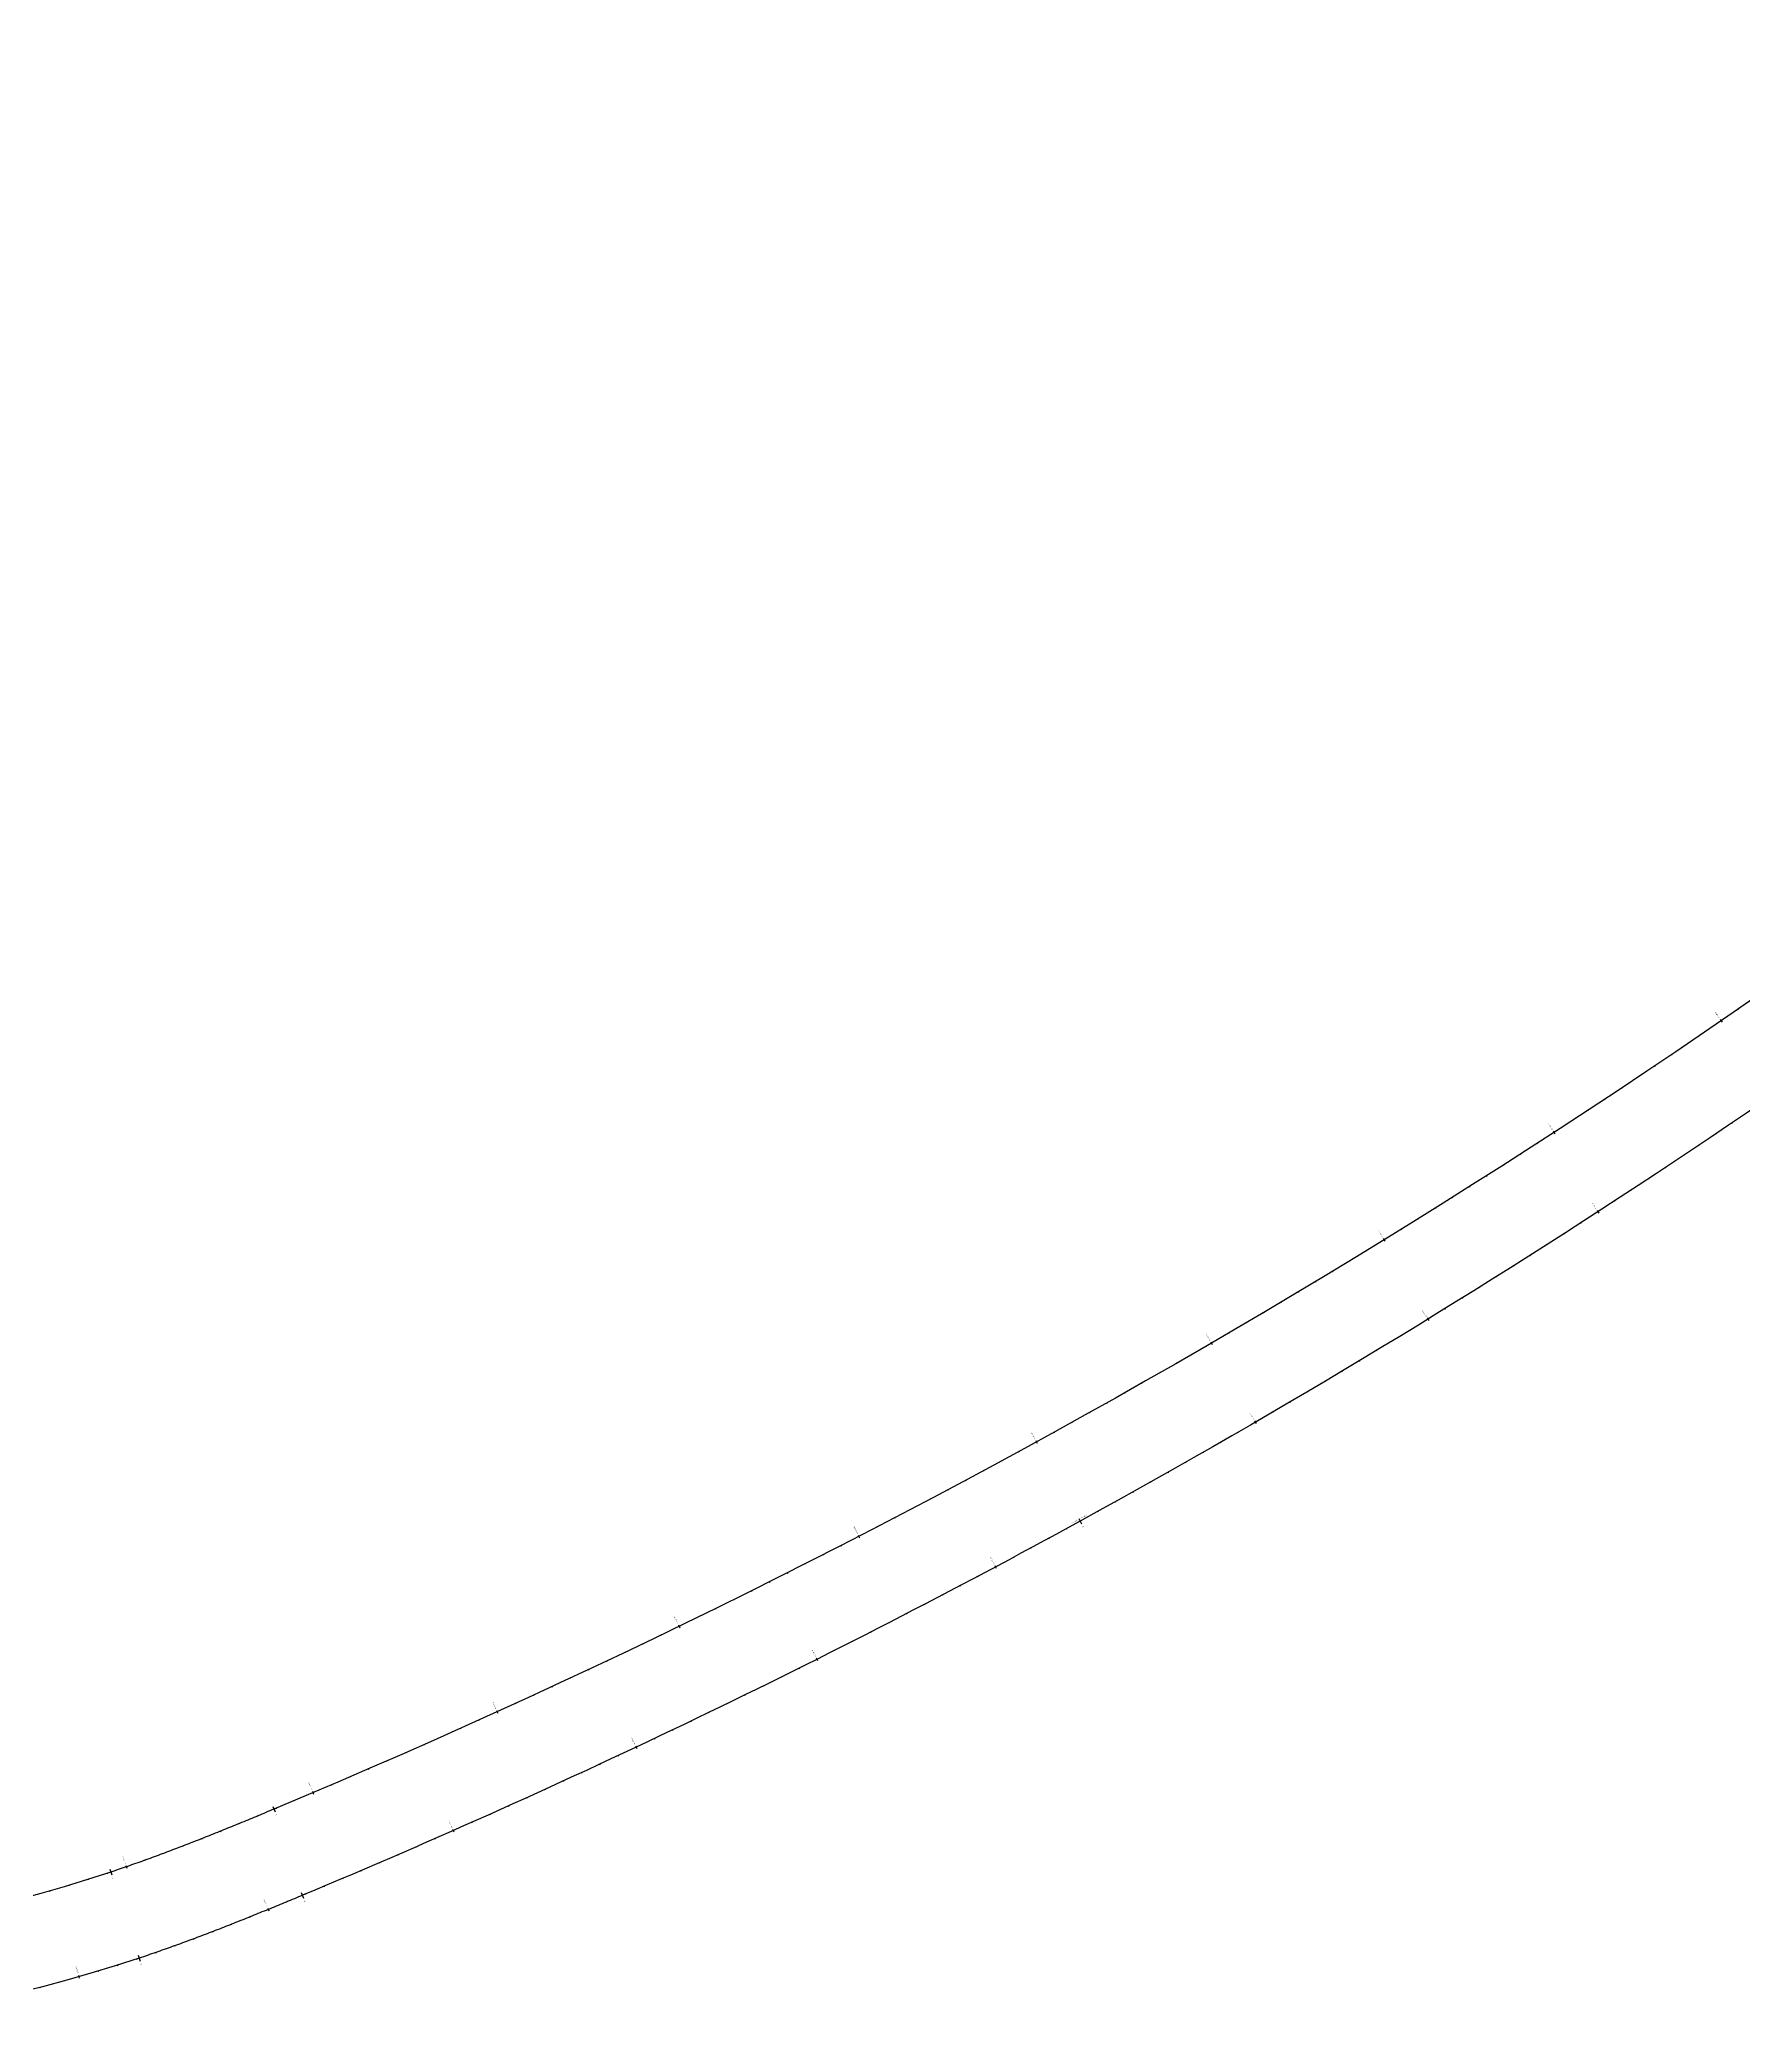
# Model space of a CAD drawing. Header units: metres. Extents: x 298967 to 310502, y 6699215 to 6703996.
# Drawn here: x 299822 to 300669, y 6699215 to 6700206 of the extents above; entities that cross this region are included whole.
import ezdxf
from ezdxf.enums import TextEntityAlignment as Align

# ---------------------------------------------------------------- set-up
doc = ezdxf.new("R2018")
doc.units = ezdxf.units.M
for name, color, linetype in [('JBTFE#ANNOTATIONS_MILEAGE', 2, 'Continuous'), ('JBTKO@OBJEKTBESKRIVELSE', 62, 'Continuous'), ('JBTKO@OBJEKTNAVN', 62, 'Continuous'), ('JBTKO_HOS', 2, 'Continuous'), ('JBTKO_HOT', 2, 'Continuous'), ('JBTKO_SPF', 2, 'Continuous'), ('JBTKO_SPO', 2, 'Continuous'), ('JBTRC$$INNSETTINGSPUNKT', 62, 'Continuous')]:
    doc.layers.add(name, color=color, linetype=linetype)
doc.styles.add('ISO', font='iso3098.shx')
doc.styles.add('RC-STANDARD', font='iso3098.shx')
doc.styles.get("Standard").update_dxf_attribs({"font": 'arial.ttf'})

# ---------------------------------------------------------------- blocks, each defined once
blk = doc.blocks.new('NO-BN-2D-JBTRC_INNSETTINGSPUNKT-Schematic')
at = {"layer": 'JBTRC$$INNSETTINGSPUNKT', "linetype": 'ByBlock', "lineweight": -2, "transparency": 16777216}
for p, q in [((-0.05, 0), (0.05, 0)), ((0, -0.05), (0, 0.05))]:
    blk.add_line(p, q, dxfattribs=at)
blk.add_circle((0, 0), 0.05, dxfattribs=at)
blk = doc.blocks.new('*Z5')
at = {"color": 0, "linetype": 'ByBlock', "lineweight": -2, "transparency": 16777216}
blk.add_blockref('NO-BN-2D-JBTRC_INNSETTINGSPUNKT-Schematic', (0, 0), dxfattribs=at)
at = {"layer": 'JBTKO@OBJEKTBESKRIVELSE', "color": 0, "linetype": 'ByBlock', "lineweight": -2, "transparency": 16777216, "style": 'ISO'}
blk.add_attdef('OBJEKTBESKRIVELSE', text='', height=0.9, dxfattribs=at).set_placement((0, 2.4), align=Align.MIDDLE_CENTER)
at = {"layer": 'JBTKO@OBJEKTNAVN', "color": 0, "linetype": 'ByBlock', "lineweight": -2, "transparency": 16777216, "style": 'ISO', "oblique": 15}
blk.add_attdef('OBJEKTNAVN', text='', height=0.5, dxfattribs=at).set_placement((0, 1), align=Align.MIDDLE_CENTER)
blk = doc.blocks.new('*Z73', base_point=(306521.26, 6703679.59))
at = {"color": 0}
for p, q in [((300665.9, 6699723.74), (300666.19, 6699723.33)), ((300649.41, 6699712.43), (300649.69, 6699712.01)), ((300657.38, 6699718.49), (300658.23, 6699717.25)), ((300632.86, 6699701.19), (300633.14, 6699700.78)), ((300641.14, 6699706.8), (300641.43, 6699706.39)), ((300616.26, 6699690.05), (300616.54, 6699689.63)), ((300624.57, 6699695.61), (300624.85, 6699695.19)), ((300607.94, 6699684.5), (300608.22, 6699684.09)), ((300591.25, 6699673.48), (300591.53, 6699673.06)), ((300599.6, 6699678.98), (300599.88, 6699678.56)), ((300574.24, 6699662.96), (300575.06, 6699661.7)), ((300582.89, 6699668), (300583.16, 6699667.58)), ((300557.72, 6699651.68), (300557.99, 6699651.26)), ((300566.12, 6699657.1), (300566.39, 6699656.68)), ((300540.87, 6699640.91), (300541.14, 6699640.48)), ((300549.3, 6699646.28), (300549.57, 6699645.86)), ((300532.43, 6699635.55), (300532.69, 6699635.13)), ((300515.5, 6699624.9), (300515.76, 6699624.48)), ((300523.97, 6699630.22), (300524.23, 6699629.79)), ((300498.51, 6699614.34), (300498.78, 6699613.92)), ((300507.01, 6699619.61), (300507.28, 6699619.19)), ((300481.48, 6699603.86), (300481.74, 6699603.44)), ((300489.74, 6699609.52), (300490.53, 6699608.24)), ((300464.39, 6699593.47), (300464.65, 6699593.05)), ((300472.94, 6699598.66), (300473.2, 6699598.23)), ((300447.25, 6699583.17), (300447.51, 6699582.74)), ((300455.83, 6699588.31), (300456.09, 6699587.88)), ((300430.06, 6699572.95), (300430.32, 6699572.52)), ((300438.67, 6699578.05), (300438.92, 6699577.62)), ((300412.82, 6699562.81), (300413.08, 6699562.38)), ((300421.45, 6699567.87), (300421.7, 6699567.44)), ((300395.53, 6699552.76), (300395.78, 6699552.33)), ((300403.93, 6699558.21), (300404.69, 6699556.91)), ((300378.19, 6699542.8), (300378.44, 6699542.37)), ((300386.87, 6699547.77), (300387.12, 6699547.34)), ((300360.8, 6699532.93), (300361.05, 6699532.49)), ((300369.5, 6699537.85), (300369.75, 6699537.42)), ((300343.36, 6699523.14), (300343.6, 6699522.7)), ((300352.09, 6699528.02), (300352.33, 6699527.59)), ((300325.87, 6699513.44), (300326.11, 6699513)), ((300334.62, 6699518.28), (300334.87, 6699517.84)), ((300308.34, 6699503.83), (300308.58, 6699503.39)), ((300316.87, 6699509.06), (300317.59, 6699507.74)), ((300290.75, 6699494.3), (300290.99, 6699493.86)), ((300299.55, 6699499.05), (300299.79, 6699498.61)), ((300273.12, 6699484.86), (300273.35, 6699484.42)), ((300281.94, 6699489.57), (300282.18, 6699489.13)), ((300255.44, 6699475.51), (300255.67, 6699475.07)), ((300264.29, 6699480.18), (300264.52, 6699479.73)), ((300237.72, 6699466.25), (300237.95, 6699465.81)), ((300246.58, 6699470.87), (300246.82, 6699470.43)), ((300211.04, 6699452.53), (300211.27, 6699452.08)), ((300219.94, 6699457.08), (300220.17, 6699456.64)), ((300228.61, 6699462.1), (300229.29, 6699460.77)), ((300193.2, 6699443.49), (300193.43, 6699443.04)), ((300202.13, 6699448), (300202.35, 6699447.55)), ((300175.32, 6699434.54), (300175.54, 6699434.09)), ((300184.26, 6699439), (300184.49, 6699438.56)), ((300157.39, 6699425.68), (300157.61, 6699425.23)), ((300166.36, 6699430.1), (300166.58, 6699429.65)), ((300139.2, 6699417.36), (300139.85, 6699416.01)), ((300148.41, 6699421.28), (300148.63, 6699420.83)), ((300112.37, 6699403.92), (300112.59, 6699403.47)), ((300121.4, 6699408.23), (300121.61, 6699407.78)), ((300130.41, 6699412.56), (300130.63, 6699412.11)), ((300094.29, 6699395.38), (300094.5, 6699394.92)), ((300103.34, 6699399.64), (300103.55, 6699399.19)), ((300076.17, 6699386.92), (300076.38, 6699386.47)), ((300085.24, 6699391.14), (300085.45, 6699390.69)), ((300048.7, 6699374.87), (300049.32, 6699373.5)), ((300058, 6699378.56), (300058.21, 6699378.1)), ((300067.09, 6699382.73), (300067.3, 6699382.27)), ((300030.68, 6699366.18), (300030.88, 6699365.73)), ((300039.8, 6699370.29), (300040, 6699369.83)), ((300003.26, 6699354.01), (300003.46, 6699353.55)), ((300012.41, 6699358.05), (300012.61, 6699357.59)), ((300021.55, 6699362.1), (300021.75, 6699361.65)), ((299984.93, 6699346.01), (299985.13, 6699345.55)), ((299994.1, 6699350), (299994.3, 6699349.54)), ((299957.17, 6699334.65), (299957.75, 6699333.27)), ((299966.56, 6699338.11), (299966.76, 6699337.65)), ((299975.75, 6699342.05), (299975.95, 6699341.59)), ((299938.93, 6699326.42), (299939.13, 6699325.95)), ((299948.15, 6699330.29), (299948.35, 6699329.83)), ((299911.2, 6699314.99), (299911.39, 6699314.52)), ((299920.46, 6699318.75), (299920.65, 6699318.29)), ((299929.7, 6699322.57), (299929.9, 6699322.11)), ((299883.26, 6699304.09), (299883.43, 6699303.62)), ((299892.6, 6699307.64), (299892.78, 6699307.18)), ((299901.91, 6699311.28), (299902.1, 6699310.81)), ((299854.99, 6699294.08), (299855.14, 6699293.61)), ((299864.29, 6699297.77), (299864.78, 6699296.35)), ((299873.87, 6699300.64), (299874.04, 6699300.17)), ((299826.33, 6699285.25), (299826.47, 6699284.77)), ((299835.92, 6699288.06), (299836.07, 6699287.58)), ((299845.48, 6699291), (299845.63, 6699290.53))]:
    blk.add_line(p, q, dxfattribs=at)
at = {"color": 0, "char_height": 0.5, "attachment_point": 4, "style": 'RC-STANDARD'}
for s, insert, rotation in [('km 468.000', (300656.96, 6699719.1), 124.45572), ('km 468.100', (300573.83, 6699663.58), 123.0244), ('km 468.200', (300489.35, 6699610.16), 121.59308), ('km 468.300', (300403.56, 6699558.86), 120.16176), ('km 468.400', (300316.51, 6699509.72), 118.73044), ('km 468.500', (300228.26, 6699462.77), 117.29912), ('km 468.600', (300138.87, 6699418.03), 115.8678), ('km 468.700', (300048.39, 6699375.55), 114.43648), ('km 468.800', (299956.87, 6699335.34), 113.00516), ('km 468.900', (299864.04, 6699298.48), 109.15684)]:
    blk.add_mtext(s, dxfattribs=dict(at, insert=insert, rotation=rotation))
blk = doc.blocks.new('*Z74', base_point=(305765.6, 6703577.29))
at = {"color": 0}
for p, q in [((300654.74, 6699661.67), (300655.02, 6699661.25)), ((300663.02, 6699667.27), (300663.3, 6699666.85)), ((300638.12, 6699650.54), (300638.4, 6699650.12)), ((300646.44, 6699656.09), (300646.72, 6699655.68)), ((300629.8, 6699645), (300630.07, 6699644.58)), ((300613.1, 6699633.99), (300613.38, 6699633.57)), ((300621.46, 6699639.48), (300621.73, 6699639.07)), ((300596.08, 6699623.48), (300596.9, 6699622.22)), ((300604.73, 6699628.52), (300605.01, 6699628.1)), ((300579.55, 6699612.22), (300579.82, 6699611.8)), ((300587.96, 6699617.63), (300588.23, 6699617.21)), ((300562.69, 6699601.46), (300562.96, 6699601.03)), ((300571.13, 6699606.83), (300571.4, 6699606.41)), ((300554.25, 6699596.11), (300554.51, 6699595.68)), ((300537.31, 6699585.47), (300537.57, 6699585.05)), ((300545.78, 6699590.78), (300546.05, 6699590.36)), ((300520.32, 6699574.92), (300520.58, 6699574.49)), ((300528.82, 6699580.18), (300529.09, 6699579.76)), ((300503.28, 6699564.45), (300503.54, 6699564.02)), ((300511.55, 6699570.1), (300512.33, 6699568.82)), ((300486.19, 6699554.07), (300486.45, 6699553.64)), ((300494.74, 6699559.25), (300495, 6699558.82)), ((300469.05, 6699543.77), (300469.3, 6699543.34)), ((300477.62, 6699548.91), (300477.88, 6699548.48)), ((300451.85, 6699533.55), (300452.11, 6699533.12)), ((300460.46, 6699538.65), (300460.71, 6699538.22)), ((300434.61, 6699523.42), (300434.86, 6699522.99)), ((300443.24, 6699528.48), (300443.49, 6699528.05)), ((300417.32, 6699513.38), (300417.57, 6699512.95)), ((300425.72, 6699518.82), (300426.47, 6699517.53)), ((300399.97, 6699503.42), (300400.22, 6699502.99)), ((300408.65, 6699508.39), (300408.9, 6699507.96)), ((300382.58, 6699493.55), (300382.83, 6699493.11)), ((300391.28, 6699498.47), (300391.53, 6699498.04)), ((300365.14, 6699483.76), (300365.38, 6699483.32)), ((300373.87, 6699488.64), (300374.11, 6699488.21)), ((300347.65, 6699474.06), (300347.89, 6699473.62)), ((300356.4, 6699478.9), (300356.65, 6699478.46))]:
    blk.add_line(p, q, dxfattribs=at)
at = {"color": 0, "char_height": 0.5, "attachment_point": 4, "style": 'RC-STANDARD'}
for s, insert, rotation in [('km 468.100', (300595.67, 6699624.11), 122.97907), ('km 468.200', (300511.15, 6699570.74), 121.56366), ('km 468.300', (300425.34, 6699519.47), 120.14826)]:
    blk.add_mtext(s, dxfattribs=dict(at, insert=insert, rotation=rotation))
blk = doc.blocks.new('*Z75', base_point=(300332.21, 6699630.39))
at = {"color": 0}
for p, q in [((298975.21, 6699630.39), (298974.84, 6699630.05)), ((298981.98, 6699623.03), (298981.62, 6699622.69)), ((298989.09, 6699615.98), (298987.98, 6699614.97)), ((298995.41, 6699608.2), (298995.04, 6699607.87)), ((299002.04, 6699600.72), (299001.67, 6699600.39)), ((299008.62, 6699593.18), (299008.24, 6699592.85)), ((299015.13, 6699585.59), (299014.75, 6699585.26)), ((299021.59, 6699577.95), (299021.2, 6699577.63)), ((299027.99, 6699570.26), (299027.6, 6699569.94)), ((299034.32, 6699562.52), (299033.94, 6699562.21)), ((299040.61, 6699554.75), (299040.22, 6699554.43)), ((299046.87, 6699546.94), (299046.47, 6699546.63)), ((299053.49, 6699539.43), (299052.31, 6699538.5)), ((299059.31, 6699531.29), (299058.92, 6699530.98)), ((299065.53, 6699523.46), (299065.14, 6699523.15)), ((299071.77, 6699515.64), (299071.38, 6699515.33)), ((299078.02, 6699507.83), (299077.63, 6699507.52)), ((299084.29, 6699500.05), (299083.91, 6699499.74)), ((299090.6, 6699492.29), (299090.22, 6699491.98)), ((299096.96, 6699484.57), (299096.57, 6699484.26)), ((299103.36, 6699476.9), (299102.98, 6699476.57)), ((299109.82, 6699469.27), (299109.44, 6699468.94)), ((300331.97, 6699465.46), (300332.21, 6699465.02)), ((299116.73, 6699462.02), (299115.6, 6699461.04)), ((299122.95, 6699454.18), (299122.58, 6699453.85)), ((300314.39, 6699455.92), (300314.63, 6699455.48)), ((300323.19, 6699460.68), (300323.43, 6699460.24)), ((299129.63, 6699446.75), (299129.26, 6699446.41)), ((300296.53, 6699446.92), (300297.24, 6699445.59)), ((300305.59, 6699451.19), (300305.82, 6699450.75)), ((299136.4, 6699439.39), (299136.03, 6699439.05)), ((300270.24, 6699432.46), (300270.48, 6699432.02)), ((300279.1, 6699437.11), (300279.33, 6699436.67)), ((300287.94, 6699441.78), (300288.17, 6699441.34)), ((299143.25, 6699432.11), (299142.89, 6699431.77)), ((299150.21, 6699424.94), (299149.86, 6699424.59)), ((300252.5, 6699423.23), (300252.73, 6699422.79)), ((300261.38, 6699427.84), (300261.61, 6699427.39)), ((299157.27, 6699417.86), (299156.92, 6699417.5)), ((300234.72, 6699414.09), (300234.94, 6699413.64)), ((300243.62, 6699418.65), (300243.84, 6699418.21)), ((299164.43, 6699410.88), (299164.09, 6699410.52)), ((299171.69, 6699404.01), (299171.35, 6699403.65)), ((300216.89, 6699405.03), (300217.11, 6699404.59)), ((300225.81, 6699409.55), (300226.03, 6699409.1)), ((299179.05, 6699397.24), (299178.71, 6699396.87)), ((300199.01, 6699396.07), (300199.23, 6699395.62)), ((300207.73, 6699400.99), (300208.4, 6699399.65)), ((299186.83, 6699390.96), (299185.84, 6699389.83)), ((299194.05, 6699384.02), (299193.72, 6699383.65)), ((300181.09, 6699387.19), (300181.31, 6699386.74)), ((300190.06, 6699391.62), (300190.28, 6699391.17)), ((299201.69, 6699377.58), (299201.37, 6699377.19)), ((300154.13, 6699374.04), (300154.35, 6699373.59)), ((300163.13, 6699378.4), (300163.35, 6699377.95)), ((300172.11, 6699382.78), (300172.33, 6699382.33)), ((299209.42, 6699371.24), (299209.1, 6699370.85)), ((299217.24, 6699365.01), (299216.93, 6699364.62)), ((300136.1, 6699365.38), (300136.32, 6699364.93)), ((300145.12, 6699369.7), (300145.34, 6699369.25)), ((299225.15, 6699358.9), (299224.84, 6699358.5)), ((300117.82, 6699357.26), (300118.46, 6699355.91)), ((300127.07, 6699361.09), (300127.28, 6699360.63)), ((299233.14, 6699352.9), (299232.85, 6699352.5)), ((299241.22, 6699347.02), (299240.93, 6699346.61)), ((300090.85, 6699344.13), (300091.05, 6699343.68)), ((300099.92, 6699348.33), (300100.13, 6699347.88)), ((300108.98, 6699352.56), (300109.19, 6699352.11)), ((299249.39, 6699341.25), (299249.1, 6699340.84)), ((299257.63, 6699335.59), (299257.35, 6699335.18)), ((300072.67, 6699335.79), (300072.88, 6699335.33)), ((300081.76, 6699339.95), (300081.97, 6699339.49)), ((299266.23, 6699330.48), (299265.41, 6699329.22)), ((299274.36, 6699324.65), (299274.09, 6699324.22)), ((300045.33, 6699323.44), (300045.53, 6699322.98)), ((300054.45, 6699327.53), (300054.66, 6699327.08)), ((300063.57, 6699331.65), (300063.77, 6699331.19)), ((299282.84, 6699319.35), (299282.58, 6699318.93)), ((299291.39, 6699314.18), (299291.14, 6699313.75)), ((300026.85, 6699315.78), (300027.46, 6699314.41)), ((300036.2, 6699319.37), (300036.4, 6699318.91)), ((299300.02, 6699309.13), (299299.77, 6699308.7)), ((299308.72, 6699304.21), (299308.48, 6699303.77)), ((300008.74, 6699307.29), (300008.94, 6699306.83)), ((300017.9, 6699311.3), (300018.1, 6699310.84)), ((299317.49, 6699299.41), (299317.25, 6699298.97)), ((299326.32, 6699294.73), (299326.09, 6699294.29)), ((299981.19, 6699295.42), (299981.38, 6699294.96)), ((299990.38, 6699299.36), (299990.58, 6699298.9)), ((299999.56, 6699303.31), (299999.76, 6699302.85)), ((299335.23, 6699290.18), (299335, 6699289.74)), ((299344.19, 6699285.76), (299343.97, 6699285.31)), ((299953.55, 6699283.75), (299953.74, 6699283.29)), ((299962.77, 6699287.62), (299962.97, 6699287.16)), ((299971.99, 6699291.51), (299972.18, 6699291.05)), ((299353.43, 6699281.92), (299352.8, 6699280.56)), ((299362.31, 6699277.31), (299362.1, 6699276.85)), ((299934.89, 6699276.56), (299935.45, 6699275.18)), ((299944.32, 6699279.91), (299944.51, 6699279.45)), ((299371.45, 6699273.27), (299371.26, 6699272.82)), ((299380.66, 6699269.37), (299380.47, 6699268.91)), ((299389.92, 6699265.6), (299389.73, 6699265.14)), ((299907.21, 6699265), (299907.39, 6699264.54)), ((299916.53, 6699268.63), (299916.71, 6699268.17)), ((299925.81, 6699272.34), (299926, 6699271.87)), ((299399.23, 6699261.97), (299399.05, 6699261.5)), ((299408.59, 6699258.46), (299408.42, 6699257.99)), ((299418, 6699255.09), (299417.84, 6699254.62)), ((299879.06, 6699254.66), (299879.22, 6699254.19)), ((299888.48, 6699258), (299888.65, 6699257.53)), ((299897.86, 6699261.45), (299898.04, 6699260.99)), ((299427.46, 6699251.86), (299427.3, 6699251.39)), ((299436.96, 6699248.76), (299436.81, 6699248.28)), ((299446.66, 6699246.28), (299446.22, 6699244.84)), ((299850.53, 6699245.42), (299850.67, 6699244.94)), ((299860.08, 6699248.37), (299860.23, 6699247.89)), ((299869.59, 6699251.45), (299869.75, 6699250.97)), ((299456.1, 6699242.97), (299455.96, 6699242.49)), ((299465.73, 6699240.28), (299465.6, 6699239.8)), ((299475.39, 6699237.73), (299475.27, 6699237.25)), ((299485.09, 6699235.32), (299484.98, 6699234.83)), ((299811.93, 6699235.01), (299812.05, 6699234.53)), ((299821.63, 6699237.41), (299821.76, 6699236.92)), ((299831.3, 6699239.94), (299831.43, 6699239.46)), ((299840.8, 6699243.09), (299841.21, 6699241.65)), ((299494.83, 6699233.04), (299494.72, 6699232.56)), ((299504.59, 6699230.91), (299504.49, 6699230.42)), ((299514.39, 6699228.91), (299514.29, 6699228.42)), ((299524.21, 6699227.06), (299524.12, 6699226.57)), ((299534.06, 6699225.35), (299533.98, 6699224.85)), ((299762.94, 6699225.13), (299763.03, 6699224.64)), ((299772.8, 6699226.83), (299772.88, 6699226.34)), ((299782.62, 6699228.67), (299782.72, 6699228.17)), ((299792.42, 6699230.64), (299792.52, 6699230.15)), ((299802.19, 6699232.76), (299802.3, 6699232.27)), ((299544.01, 6699224.27), (299543.78, 6699222.78)), ((299553.82, 6699222.34), (299553.76, 6699221.84)), ((299563.74, 6699221.05), (299563.68, 6699220.55)), ((299573.67, 6699219.9), (299573.61, 6699219.4)), ((299583.61, 6699218.89), (299583.57, 6699218.39)), ((299593.57, 6699218.03), (299593.53, 6699217.53)), ((299603.54, 6699217.3), (299603.51, 6699216.81)), ((299613.52, 6699216.72), (299613.5, 6699216.22)), ((299623.51, 6699216.29), (299623.49, 6699215.79)), ((299633.5, 6699215.99), (299633.49, 6699215.49)), ((299643.5, 6699216.34), (299643.49, 6699214.84)), ((299653.49, 6699215.83), (299653.49, 6699215.33)), ((299663.49, 6699215.96), (299663.5, 6699215.46)), ((299673.48, 6699216.24), (299673.5, 6699215.74)), ((299683.47, 6699216.66), (299683.49, 6699216.16)), ((299693.45, 6699217.22), (299693.48, 6699216.72)), ((299703.42, 6699217.92), (299703.46, 6699217.43)), ((299713.38, 6699218.77), (299713.43, 6699218.27)), ((299723.33, 6699219.76), (299723.38, 6699219.26)), ((299733.26, 6699220.89), (299733.32, 6699220.39)), ((299743.11, 6699222.66), (299743.31, 6699221.17)), ((299753.07, 6699223.58), (299753.14, 6699223.08))]:
    blk.add_line(p, q, dxfattribs=at)
at = {"color": 0, "char_height": 0.5, "attachment_point": 4, "style": 'RC-STANDARD'}
for s, insert, rotation in [('km 469.900', (298989.65, 6699616.48), 42.18454), ('km 469.800', (299054.07, 6699539.9), 38.47343), ('km 469.700', (299117.29, 6699462.51), 41.02329), ('km 468.400', (300296.18, 6699447.58), 118.05517), ('km 468.500', (300207.39, 6699401.66), 116.63976), ('km 469.600', (299187.33, 6699391.52), 48.61192), ('km 468.600', (300117.5, 6699357.94), 115.22435), ('km 469.500', (299266.64, 6699331.11), 56.79703), ('km 468.700', (300026.55, 6699316.46), 113.80894), ('km 469.400', (299353.75, 6699282.6), 64.98214), ('km 468.800', (299934.6, 6699277.26), 112.26183), ('km 469.300', (299446.87, 6699246.99), 73.16725), ('km 468.900', (299840.59, 6699243.82), 105.9077), ('km 469.200', (299544.12, 6699225.01), 81.35236), ('km 469.000', (299743.01, 6699223.4), 97.72259), ('km 469.100', (299643.51, 6699217.09), 89.53747)]:
    blk.add_mtext(s, dxfattribs=dict(at, insert=insert, rotation=rotation))
blk = doc.blocks.new('NO-BN-2D-JBTKO_DIV-KARAKTERISTISK-PUNKT-Geographic')
at = {"color": 0, "linetype": 'ByBlock', "lineweight": -2, "transparency": 16777216}
blk.add_line((0, -1.5), (0, 1.5), dxfattribs=at)
blk = doc.blocks.new('*Z195')
at = {"color": 0, "linetype": 'ByBlock', "lineweight": -2, "transparency": 16777216}
for name in ['NO-BN-2D-JBTRC_INNSETTINGSPUNKT-Schematic', 'NO-BN-2D-JBTKO_DIV-KARAKTERISTISK-PUNKT-Geographic']:
    blk.add_blockref(name, (0, 0), dxfattribs=at)
at = {"layer": 'JBTKO@OBJEKTBESKRIVELSE', "color": 0, "linetype": 'ByBlock', "lineweight": -2, "transparency": 16777216, "style": 'ISO'}
blk.add_attdef('OBJEKTBESKRIVELSE', text='', height=0.9, dxfattribs=at).set_placement((0, 4), align=Align.MIDDLE_CENTER)
at = {"layer": 'JBTKO@OBJEKTNAVN', "color": 0, "linetype": 'ByBlock', "lineweight": -2, "transparency": 16777216, "style": 'ISO', "oblique": 15}
blk.add_attdef('OBJEKTNAVN', text='', height=0.5, dxfattribs=at).set_placement((0, 3), align=Align.MIDDLE_CENTER)
blk = doc.blocks.new('*Z197')
at = {"color": 0, "linetype": 'ByBlock', "lineweight": -2, "transparency": 16777216}
for name in ['NO-BN-2D-JBTRC_INNSETTINGSPUNKT-Schematic', 'NO-BN-2D-JBTKO_DIV-KARAKTERISTISK-PUNKT-Geographic']:
    blk.add_blockref(name, (0, 0), dxfattribs=at)
at = {"layer": 'JBTKO@OBJEKTBESKRIVELSE', "color": 0, "linetype": 'ByBlock', "lineweight": -2, "transparency": 16777216, "style": 'ISO'}
blk.add_attdef('OBJEKTBESKRIVELSE', text='', height=0.9, dxfattribs=at).set_placement((0, 4), align=Align.MIDDLE_CENTER)
at = {"layer": 'JBTKO@OBJEKTNAVN', "color": 0, "linetype": 'ByBlock', "lineweight": -2, "transparency": 16777216, "style": 'ISO', "oblique": 15}
blk.add_attdef('OBJEKTNAVN', text='', height=0.5, dxfattribs=at).set_placement((0, 3), align=Align.MIDDLE_CENTER)
blk = doc.blocks.new('*Z199')
at = {"color": 0, "linetype": 'ByBlock', "lineweight": -2, "transparency": 16777216}
blk.add_blockref('NO-BN-2D-JBTRC_INNSETTINGSPUNKT-Schematic', (0, 0), dxfattribs=at)
at = {"color": 0, "linetype": 'ByBlock', "lineweight": -2, "transparency": 16777216, "rotation": 359.9999998299042}
blk.add_blockref('NO-BN-2D-JBTKO_DIV-KARAKTERISTISK-PUNKT-Geographic', (0, 0), dxfattribs=at)
at = {"layer": 'JBTKO@OBJEKTBESKRIVELSE', "color": 0, "linetype": 'ByBlock', "lineweight": -2, "transparency": 16777216, "style": 'ISO'}
blk.add_attdef('OBJEKTBESKRIVELSE', text='', height=0.9, dxfattribs=at).set_placement((0, 4), align=Align.MIDDLE_CENTER)
at = {"layer": 'JBTKO@OBJEKTNAVN', "color": 0, "linetype": 'ByBlock', "lineweight": -2, "transparency": 16777216, "style": 'ISO', "oblique": 15}
blk.add_attdef('OBJEKTNAVN', text='', height=0.5, dxfattribs=at).set_placement((0, 3), align=Align.MIDDLE_CENTER)
blk = doc.blocks.new('*Z241')
at = {"color": 0, "linetype": 'ByBlock', "lineweight": -2, "transparency": 16777216}
for name in ['NO-BN-2D-JBTRC_INNSETTINGSPUNKT-Schematic', 'NO-BN-2D-JBTKO_DIV-KARAKTERISTISK-PUNKT-Geographic']:
    blk.add_blockref(name, (0, 0), dxfattribs=at)
at = {"layer": 'JBTKO@OBJEKTBESKRIVELSE', "color": 0, "linetype": 'ByBlock', "lineweight": -2, "transparency": 16777216, "style": 'ISO'}
blk.add_attdef('OBJEKTBESKRIVELSE', text='', height=0.9, dxfattribs=at).set_placement((0, 4), align=Align.MIDDLE_CENTER)
at = {"layer": 'JBTKO@OBJEKTNAVN', "color": 0, "linetype": 'ByBlock', "lineweight": -2, "transparency": 16777216, "style": 'ISO', "oblique": 15}
blk.add_attdef('OBJEKTNAVN', text='', height=0.5, dxfattribs=at).set_placement((0, 3), align=Align.MIDDLE_CENTER)
blk = doc.blocks.new('NO-BN-2D-JBTFE_WCH-WATCH-Geographic')
at = {"color": 0, "linetype": 'ByBlock', "lineweight": -2, "transparency": 16777216, "flags": 128}
blk.add_attdef('W', text='', height=1.8, dxfattribs=at).set_placement((0, 0), align=Align.MIDDLE_CENTER)
blk = doc.blocks.new('*Z242')
at = {"color": 0, "linetype": 'ByBlock', "lineweight": -2, "transparency": 16777216}
ref = blk.add_blockref('NO-BN-2D-JBTFE_WCH-WATCH-Geographic', (0, 0), dxfattribs=at)
lines = blk.add_mtext('Kurve\\PL=691.193\\PR=4048.000', dxfattribs={"color": 0, "linetype": 'ByBlock', "lineweight": -2, "transparency": 16777216, "extrusion": (0, 1, 0), "insert": (0, 0, 1), "char_height": 2.5, "width": 1, "attachment_point": 1, "text_direction": (0, 0, 1), "line_spacing_factor": 0.25})
ref.add_attrib('W', '', (0, 0, 1)).embed_mtext(lines)
at = {"layer": 'JBTKO@OBJEKTBESKRIVELSE', "color": 0, "linetype": 'ByBlock', "lineweight": -2, "transparency": 16777216, "style": 'ISO'}
blk.add_attdef('OBJEKTBESKRIVELSE', text='', height=0.9, dxfattribs=at).set_placement((0, 11), align=Align.MIDDLE_CENTER)
at = {"layer": 'JBTKO@OBJEKTNAVN', "color": 0, "linetype": 'ByBlock', "lineweight": -2, "transparency": 16777216, "style": 'ISO', "oblique": 15}
blk.add_attdef('OBJEKTNAVN', text='', height=1.25, dxfattribs=at).set_placement((0, 8), align=Align.MIDDLE_CENTER)
blk = doc.blocks.new('*Z296')
at = {"color": 0, "linetype": 'ByBlock', "lineweight": -2, "transparency": 16777216}
ref = blk.add_blockref('NO-BN-2D-JBTFE_WCH-WATCH-Geographic', (0, 0), dxfattribs=at)
lines = blk.add_mtext('Kurve\\PL=1104.546\\PR=4003.000', dxfattribs={"color": 0, "linetype": 'ByBlock', "lineweight": -2, "transparency": 16777216, "extrusion": (0, 1, 0), "insert": (0, 0, 1), "char_height": 2.5, "width": 1, "attachment_point": 1, "text_direction": (0, 0, 1), "line_spacing_factor": 0.25, "bg_fill": 1, "box_fill_scale": 0, "bg_fill_color": 0, "bg_fill_true_color": 0, "bg_fill_transparency": 72})
ref.add_attrib('W', '', (0, 0, 1)).embed_mtext(lines)
at = {"layer": 'JBTKO@OBJEKTBESKRIVELSE', "color": 0, "linetype": 'ByBlock', "lineweight": -2, "transparency": 16777216, "style": 'ISO'}
blk.add_attdef('OBJEKTBESKRIVELSE', text='', height=0.9, dxfattribs=at).set_placement((0, 11), align=Align.MIDDLE_CENTER)
at = {"layer": 'JBTKO@OBJEKTNAVN', "color": 0, "linetype": 'ByBlock', "lineweight": -2, "transparency": 16777216, "style": 'ISO', "oblique": 15}
blk.add_attdef('OBJEKTNAVN', text='', height=1.25, dxfattribs=at).set_placement((0, 8), align=Align.MIDDLE_CENTER)
blk = doc.blocks.new('*Z297')
at = {"color": 0, "linetype": 'ByBlock', "lineweight": -2, "transparency": 16777216}
for name in ['NO-BN-2D-JBTRC_INNSETTINGSPUNKT-Schematic', 'NO-BN-2D-JBTKO_DIV-KARAKTERISTISK-PUNKT-Geographic']:
    blk.add_blockref(name, (0, 0), dxfattribs=at)
at = {"layer": 'JBTKO@OBJEKTBESKRIVELSE', "color": 0, "linetype": 'ByBlock', "lineweight": -2, "transparency": 16777216, "style": 'ISO'}
blk.add_attdef('OBJEKTBESKRIVELSE', text='', height=0.9, dxfattribs=at).set_placement((0, 4), align=Align.MIDDLE_CENTER)
at = {"layer": 'JBTKO@OBJEKTNAVN', "color": 0, "linetype": 'ByBlock', "lineweight": -2, "transparency": 16777216, "style": 'ISO', "oblique": 15}
blk.add_attdef('OBJEKTNAVN', text='', height=0.5, dxfattribs=at).set_placement((0, 3), align=Align.MIDDLE_CENTER)
blk = doc.blocks.new('*Z299')
at = {"color": 0, "linetype": 'ByBlock', "lineweight": -2, "transparency": 16777216}
for name in ['NO-BN-2D-JBTRC_INNSETTINGSPUNKT-Schematic', 'NO-BN-2D-JBTKO_DIV-KARAKTERISTISK-PUNKT-Geographic']:
    blk.add_blockref(name, (0, 0), dxfattribs=at)
at = {"layer": 'JBTKO@OBJEKTBESKRIVELSE', "color": 0, "linetype": 'ByBlock', "lineweight": -2, "transparency": 16777216, "style": 'ISO'}
blk.add_attdef('OBJEKTBESKRIVELSE', text='', height=0.9, dxfattribs=at).set_placement((0, 4), align=Align.MIDDLE_CENTER)
at = {"layer": 'JBTKO@OBJEKTNAVN', "color": 0, "linetype": 'ByBlock', "lineweight": -2, "transparency": 16777216, "style": 'ISO', "oblique": 15}
blk.add_attdef('OBJEKTNAVN', text='', height=0.5, dxfattribs=at).set_placement((0, 3), align=Align.MIDDLE_CENTER)

msp = doc.modelspace()

# ---------------------------------------------------------------- linework, layer by layer
at = {"layer": 'JBTKO_SPO', "flags": 128}
for points in [[(305048.39, 6703175.37), (300945.07, 6699876.32, -0.000049), (300938.84, 6699871.31, -0.000148), (300932.6, 6699866.3, -0.000247), (300926.36, 6699861.29, -0.000346), (300920.11, 6699856.29, -0.000445), (300913.86, 6699851.31, -0.042713), (300339.01, 6699469.02)], [(300885.66, 6699886.38, -0.069092), (299938.03, 6699325.77, -0.000672), (299930, 6699322.42, -0.000928), (299921.95, 6699319.1, -0.001184), (299913.9, 6699315.81, -0.001441), (299905.83, 6699312.56, -0.001697), (299897.74, 6699309.37, -0.001953), (299889.62, 6699306.23, -0.00221), (299881.48, 6699303.16, -0.002466), (299873.31, 6699300.17, -0.002723), (299865.11, 6699297.26, -0.002979), (299856.88, 6699294.45, -0.278414), (299150.81, 6699452.22, -0.003074), (299144.3, 6699458.52, -0.00275), (299137.87, 6699464.9, -0.002427), (299131.5, 6699471.34, -0.002103), (299125.19, 6699477.84, -0.00178), (299118.93, 6699484.39, -0.001456), (299112.71, 6699490.98, -0.001132), (299106.53, 6699497.6, -0.000809), (299100.37, 6699504.25, -0.000485), (299094.23, 6699510.91, -0.000162), (299088.1, 6699517.58), (298992.69, 6699621.41)], [(300339.01, 6699469.02, -0.026531), (299952.17, 6699282.91, -0.000666), (299944.14, 6699279.56, -0.000923), (299936.09, 6699276.25, -0.00118), (299928.04, 6699272.97, -0.001437), (299919.96, 6699269.73, -0.001694), (299911.87, 6699266.54, -0.001951), (299903.75, 6699263.41, -0.002208), (299895.61, 6699260.35, -0.002465), (299887.44, 6699257.36, -0.002722), (299879.23, 6699254.46, -0.002979), (299871, 6699251.65, -0.288541), (299146.44, 6699428.45, -0.003176)]]:
    msp.add_lwpolyline(points, format="xyb", dxfattribs=at)

# ---------------------------------------------------------------- block references
at = {"layer": 'JBTFE#ANNOTATIONS_MILEAGE'}
for name, p in [('*Z73', (306521.26, 6703679.59)), ('*Z74', (305765.6, 6703577.29)), ('*Z75', (300332.21, 6699630.39))]:
    msp.add_blockref(name, p, dxfattribs=at)
at = {"layer": 'JBTKO_HOS'}
for name, p, rotation in [('*Z242', (300631.28, 6699652.88, 14.69), 213.6244669926762), ('*Z296', (300428.16, 6699578.5, 14.39), 210.6081013854686)]:
    msp.add_blockref(name, p, dxfattribs=dict(at, rotation=rotation))
at = {"layer": 'JBTKO_HOT'}
ref = msp.add_blockref('*Z195', (300339.01, 6699469.02, 13.66), dxfattribs=dict(at, rotation=208.7329379662967))
ref.add_attrib('OBJEKTNAVN', 'KP', dxfattribs={"layer": 'JBTKO@OBJEKTNAVN', "color": 0, "linetype": 'ByBlock', "lineweight": -2, "transparency": 16777216, "height": 0.5, "rotation": 208.73294, "style": 'ISO', "oblique": 15}).set_placement((300340.45, 6699466.39, 13.66), align=Align.MIDDLE_CENTER)
ref = msp.add_blockref('*Z241', (300339.01, 6699469.02, 13.65), dxfattribs=dict(at, rotation=208.7328579643567))
ref.add_attrib('OBJEKTNAVN', 'KP', dxfattribs={"layer": 'JBTKO@OBJEKTNAVN', "color": 0, "linetype": 'ByBlock', "lineweight": -2, "transparency": 16777216, "height": 0.5, "rotation": 208.73286, "style": 'ISO', "oblique": 15}).set_placement((300340.45, 6699466.39, 13.65), align=Align.MIDDLE_CENTER)
ref = msp.add_blockref('*Z297', (299938.03, 6699325.77, 12.74), dxfattribs=dict(at, rotation=202.7033036073804))
ref.add_attrib('OBJEKTNAVN', 'OB', dxfattribs={"layer": 'JBTKO@OBJEKTNAVN', "color": 0, "linetype": 'ByBlock', "lineweight": -2, "transparency": 16777216, "height": 0.5, "rotation": 202.7033, "style": 'ISO', "oblique": 15}).set_placement((299939.18, 6699323, 12.74), align=Align.MIDDLE_CENTER)
ref = msp.add_blockref('*Z299', (299856.88, 6699294.45, 12.48), dxfattribs=dict(at, rotation=198.5201686471755))
ref.add_attrib('OBJEKTNAVN', 'OE', dxfattribs={"layer": 'JBTKO@OBJEKTNAVN', "color": 0, "linetype": 'ByBlock', "lineweight": -2, "transparency": 16777216, "height": 0.5, "rotation": 198.52017, "style": 'ISO', "oblique": 15}).set_placement((299857.83, 6699291.61, 12.48), align=Align.MIDDLE_CENTER)
ref = msp.add_blockref('*Z197', (299952.17, 6699282.91, 12.36), dxfattribs=dict(at, rotation=202.6539488491877))
ref.add_attrib('OBJEKTNAVN', 'OB', dxfattribs={"layer": 'JBTKO@OBJEKTNAVN', "color": 0, "linetype": 'ByBlock', "lineweight": -2, "transparency": 16777216, "height": 0.5, "rotation": 202.65395, "style": 'ISO', "oblique": 15}).set_placement((299953.33, 6699280.14, 12.36), align=Align.MIDDLE_CENTER)
ref = msp.add_blockref('*Z199', (299871, 6699251.65, 12.1), dxfattribs=dict(at, rotation=198.4777213377053))
ref.add_attrib('OBJEKTNAVN', 'OE', dxfattribs={"layer": 'JBTKO@OBJEKTNAVN', "color": 0, "linetype": 'ByBlock', "lineweight": -2, "transparency": 16777216, "height": 0.5, "rotation": 198.47772, "style": 'ISO', "oblique": 15}).set_placement((299871.95, 6699248.81, 12.1), align=Align.MIDDLE_CENTER)
at = {"layer": 'JBTKO_SPF'}
ref = msp.add_blockref('*Z5', (300339.01, 6699469.02, 13.67), dxfattribs=dict(at, rotation=208.7328579643567))
ref.add_attrib('OBJEKTNAVN', '[Track 3] ==> [Track 3-0]', dxfattribs={"layer": 'JBTKO@OBJEKTNAVN', "color": 0, "linetype": 'ByBlock', "lineweight": -2, "transparency": 16777216, "height": 0.5, "rotation": 208.73286, "style": 'ISO', "oblique": 15}).set_placement((300338.53, 6699469.9, 13.67), align=Align.MIDDLE_CENTER)

doc.saveas('drawing.dxf')
